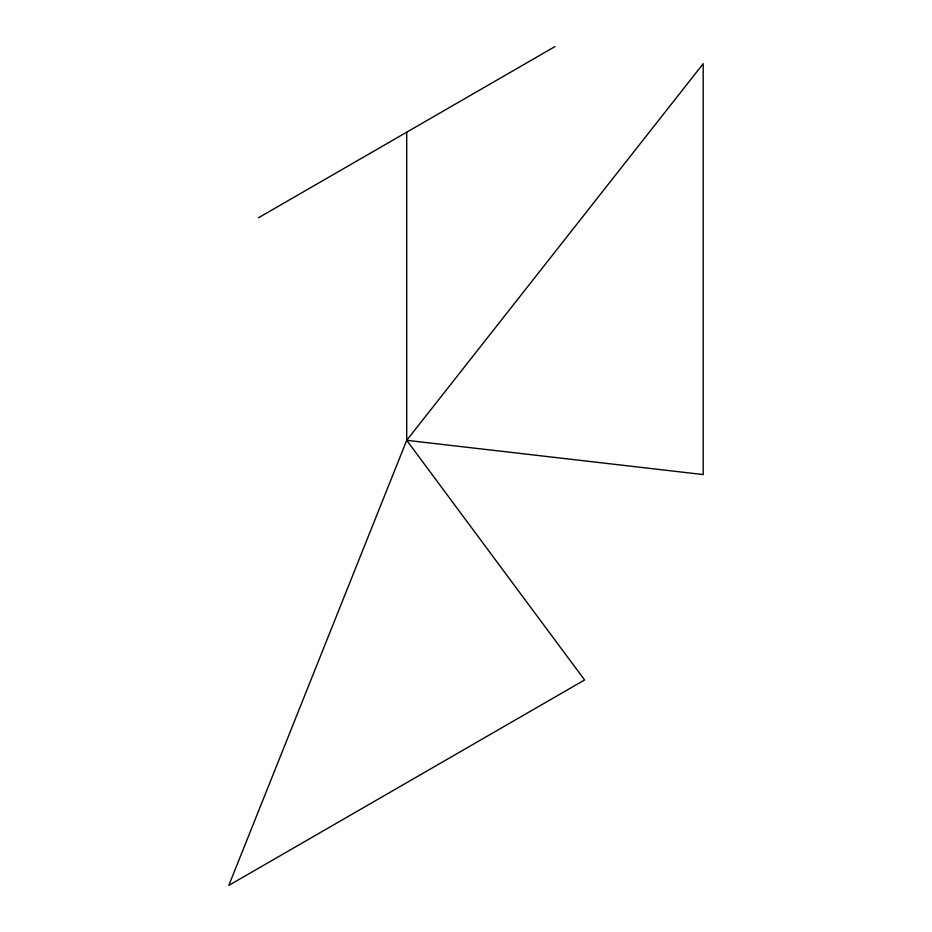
<?xml version="1.0" encoding="UTF-8"?>
<svg xmlns="http://www.w3.org/2000/svg" width="932" height="932" viewBox="0 0 932 932"><rect width="100%" height="100%" fill="white"/><g stroke="black" fill="none" stroke-linecap="round" stroke-linejoin="round"><path stroke-width="1.4" d="M406.702 440.323L703.194 474.563L703.194 63.714L406.702 440.323L228.806 885.4L584.597 679.976L406.702 440.323L406.702 132.193M258.455 217.785L554.948 46.6"/></g></svg>
